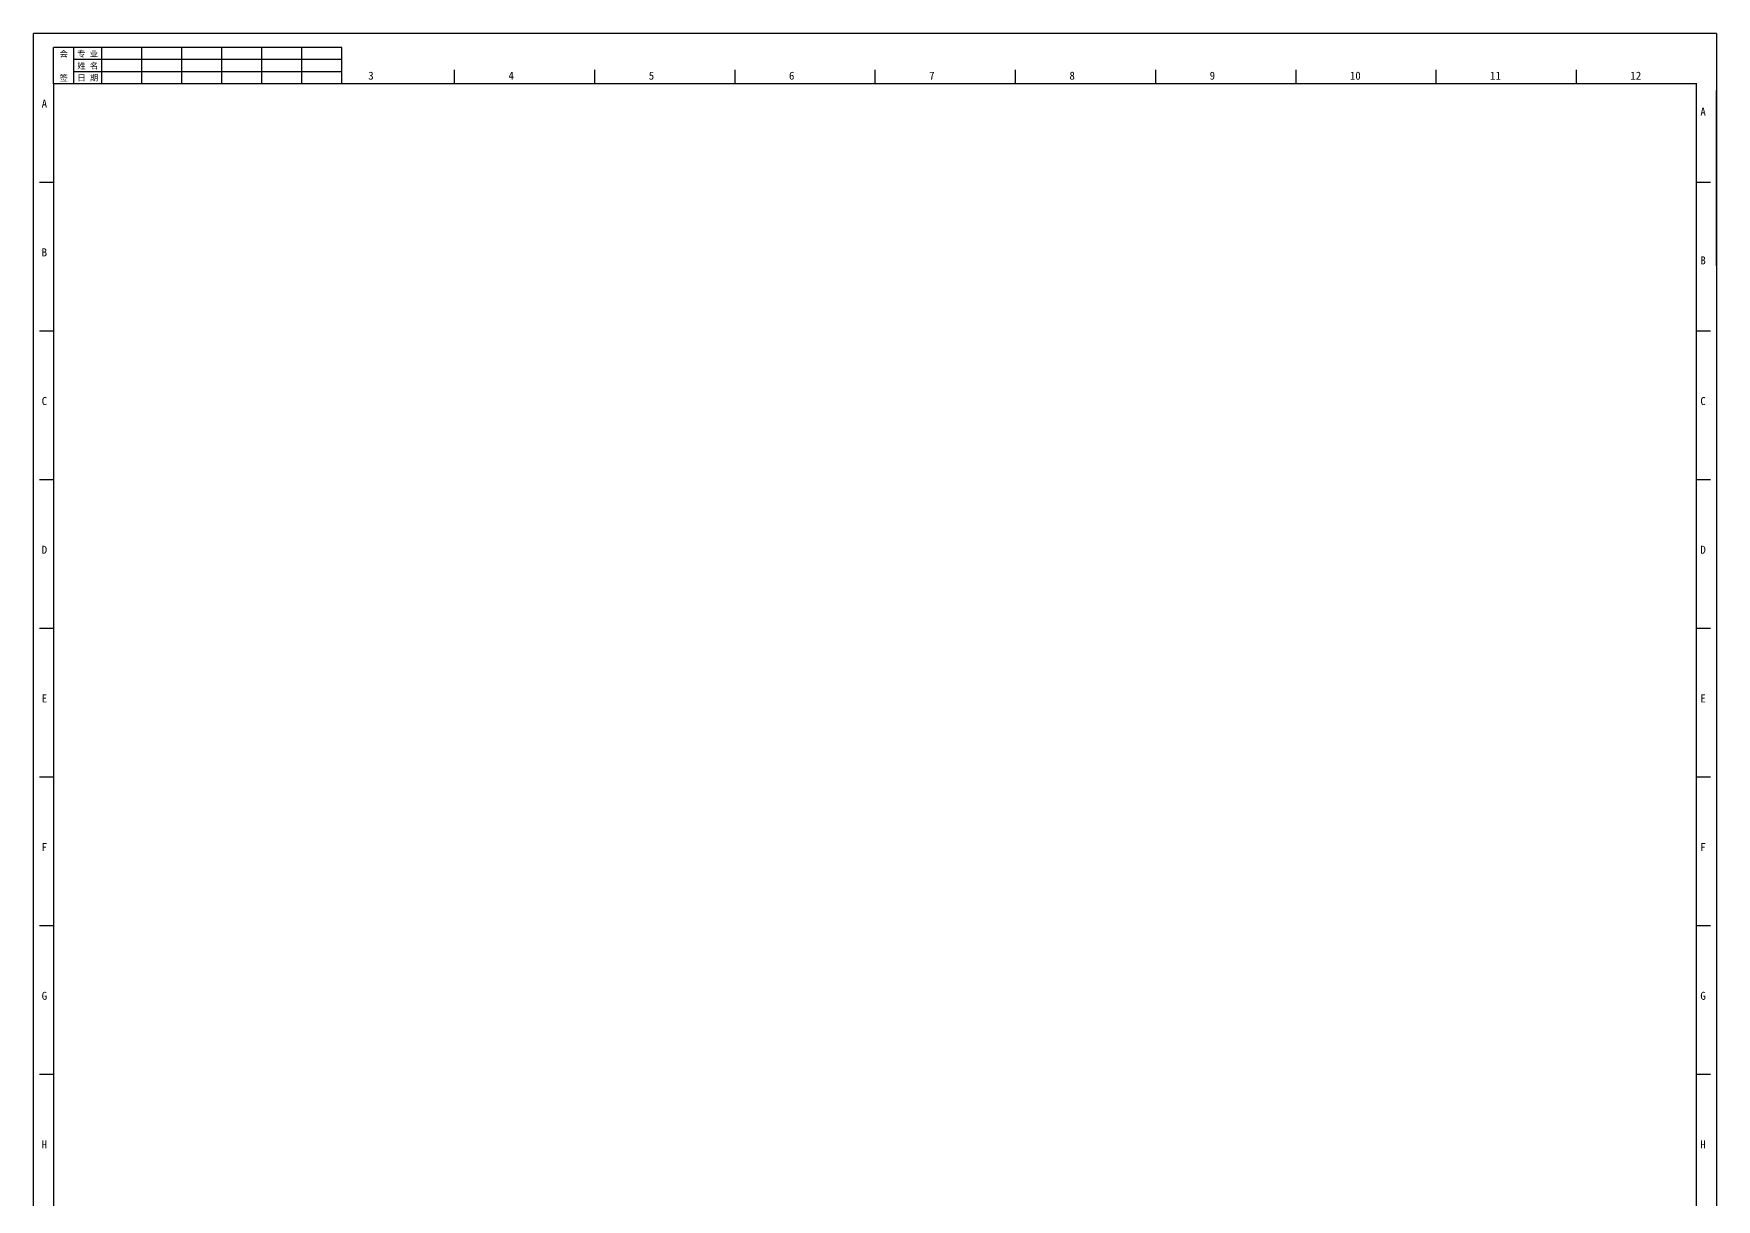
# Model space of a CAD drawing. Extents: x 0 to 841, y 0 to 1189.
# Drawn here: x 0 to 841, y 606 to 1189 of the extents above; entities that cross this region are included whole.
import ezdxf
from ezdxf.enums import TextEntityAlignment as Align

# ---------------------------------------------------------------- set-up
doc = ezdxf.new("R2010")
doc.units = 0
doc.header["$MEASUREMENT"] = 0
doc.layers.get('0').update_dxf_attribs({"linetype": 'CONTINUOUS'})
doc.styles.add('HUALUC', font='SimSun.ttf')

msp = doc.modelspace()

# ---------------------------------------------------------------- linework, layer by layer
for p, q in [((0, 0), (0, 1189)), ((841, 1189), (0, 1189)), ((841, 1189), (841, 0)), ((154, 1182), (10, 1182)), ((10, 1164), (10, 1182)), ((20, 1164), (20, 1182)), ((34, 1164), (34, 1182)), ((54, 1164), (54, 1182)), ((74, 1164), (74, 1182)), ((94, 1164), (94, 1182)), ((114, 1164), (114, 1182)), ((134, 1164), (134, 1182)), ((154, 1164), (154, 1182)), ((154, 1176), (20, 1176)), ((154, 1170), (20, 1170)), ((210.25, 1171), (210.25, 1164)), ((280.33, 1171), (280.33, 1164)), ((350.42, 1171), (350.42, 1164)), ((420.5, 1171), (420.5, 1164)), ((490.58, 1171), (490.58, 1164)), ((560.67, 1171), (560.67, 1164)), ((630.75, 1171), (630.75, 1164)), ((700.83, 1171), (700.83, 1164)), ((770.92, 1171), (770.92, 1164)), ((841, 1073), (841, 1160.55)), ((10, 1114.69), (3, 1114.69)), ((838, 1114.69), (831, 1114.69)), ((10, 1040.38), (3, 1040.38)), ((838, 1040.38), (831, 1040.38)), ((10, 966.06), (3, 966.06)), ((838, 966.06), (831, 966.06)), ((10, 891.75), (3, 891.75)), ((838, 891.75), (831, 891.75)), ((10, 817.44), (3, 817.44)), ((838, 817.44), (831, 817.44)), ((10, 743.12), (3, 743.12)), ((838, 743.12), (831, 743.12)), ((10, 668.81), (3, 668.81)), ((838, 668.81), (831, 668.81))]:
    msp.add_line(p, q)
at = {"const_width": 0.8, "flags": 128}
msp.add_lwpolyline([(831, 10), (831, 1164), (10, 1164), (10, 10)], close=True, dxfattribs=at)

# ---------------------------------------------------------------- texts
at = {"style": 'HUALUC'}
for s, p in [('会', (15, 1179)), ('专 业', (27, 1179)), ('姓 名', (27, 1173)), ('签', (15, 1167)), ('日 期', (27, 1167))]:
    msp.add_text(s, height=3, dxfattribs=at).set_placement(p, align=Align.MIDDLE)
for s, p in [('3', (167.25, 1166)), ('4', (237.33, 1166)), ('5', (307.42, 1166)), ('6', (377.5, 1166)), ('7', (447.58, 1166)), ('8', (517.67, 1166)), ('9', (587.75, 1166)), ('10', (657.83, 1166)), ('11', (727.92, 1166)), ('12', (798, 1166)), ('A', (4, 1152)), ('A', (833, 1148)), ('B', (4, 1077.69)), ('B', (833, 1073.69)), ('C', (4, 1003.38)), ('C', (833, 1003.38)), ('D', (4, 929.06)), ('D', (833, 929.06)), ('E', (4, 854.75)), ('E', (833, 854.75)), ('F', (4, 780.44)), ('F', (833, 780.44)), ('G', (4, 706.12)), ('G', (833, 706.12)), ('H', (4, 631.81)), ('H', (833, 631.81))]:
    msp.add_text(s, height=4, dxfattribs=at).set_placement(p)

doc.saveas('drawing.dxf')
